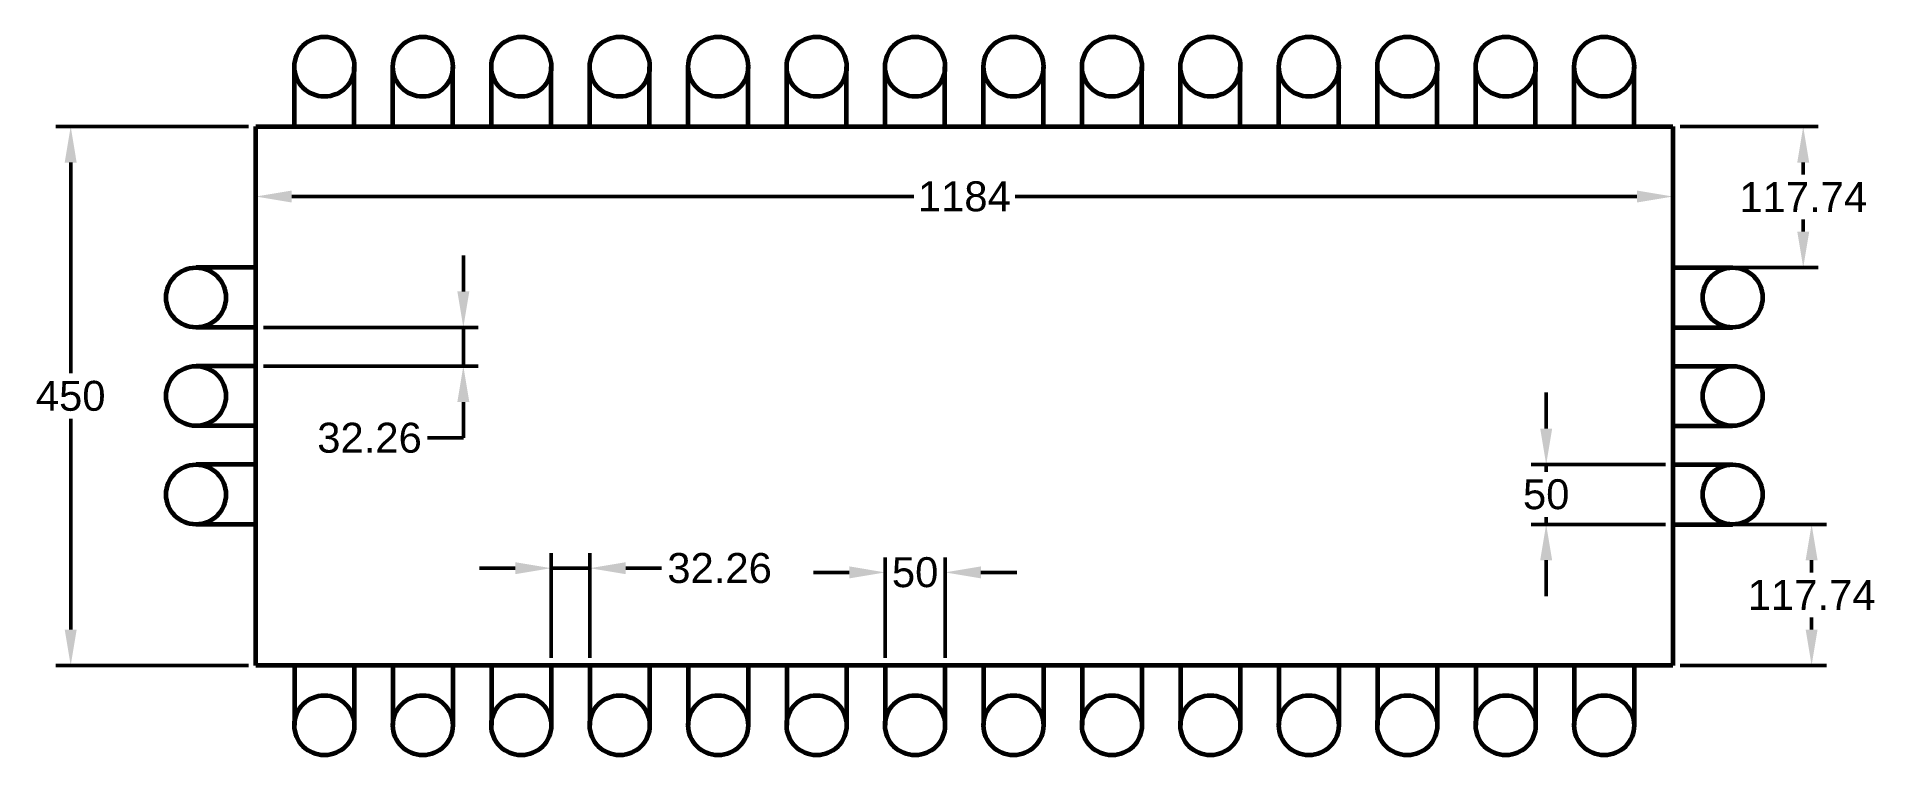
# Model space of a CAD drawing. Header units: millimetres. Extents: x 3707 to 5242, y 1346 to 1946.
import ezdxf

# ---------------------------------------------------------------- set-up
doc = ezdxf.new("R2010")
doc.units = ezdxf.units.MM
doc.layers.get('0').update_dxf_attribs({"lineweight": 60})
doc.styles.get("Standard").update_dxf_attribs({"font": 'arial.ttf'})
doc.dimstyles.new('ISO-25', dxfattribs={"dimscale": 10, "dimtxt": 2.5, "dimasz": 3, "dimexe": 1.25, "dimexo": 0.625, "dimtad": 0, "dimtih": 1, "dimtoh": 1, "dimdsep": 46, "dimtxsty": 'Standard', "dimcen": 2.5, "dimclrd": 30, "dimclre": 30, "dimclrt": 30, "dimadec": 0, "dimazin": 0, "dimtfac": 1, "dimtmove": 0, "dimatfit": 3, "dimfxl": 1, "dimlwd": 50, "dimlwe": 50, "dimarcsym": 0})

# ---------------------------------------------------------------- blocks, each defined once
blk = doc.blocks.new('*U9')
for p, q in [((-25, 37.5), (-25, -12.5)), ((25, 37.5), (25, -12.5))]:
    blk.add_line(p, q)
blk.add_circle((0, -12.5), 25)
blk = doc.blocks.new('*U10')
at = {"color": 0, "linetype": 'ByBlock', "lineweight": -2, "transparency": 16777216}
for p in [(0, 0), (82.26, 0), (164.52, 0), (246.78, 0), (329.04, 0), (411.3, 0), (493.56, 0), (575.82, 0), (658.08, 0), (740.34, 0), (822.6, 0), (904.86, 0), (987.12, 0), (1069.38, 0)]:
    blk.add_blockref('*U9', p, dxfattribs=at)
blk = doc.blocks.new('*U13')
for p, q in [((37.5, 25), (-12.5, 25)), ((37.5, -25), (-12.5, -25))]:
    blk.add_line(p, q)
blk.add_circle((-12.5, 0), 25)
blk = doc.blocks.new('*U14')
at = {"color": 0, "linetype": 'ByBlock', "lineweight": -2, "transparency": 16777216}
for p in [(0, 164.52), (0, 82.26), (0, 0)]:
    blk.add_blockref('*U13', p, dxfattribs=at)
blk = doc.blocks.new('*U16')
for p, q in [((-25, -37.5), (-25, 12.5)), ((25, -37.5), (25, 12.5))]:
    blk.add_line(p, q)
blk.add_circle((0, 12.5), 25)
blk = doc.blocks.new('*U17')
at = {"color": 0, "linetype": 'ByBlock', "lineweight": -2, "transparency": 16777216}
for p in [(0, 0), (82.26, 0), (164.52, 0), (246.78, 0), (329.04, 0), (411.3, 0), (493.56, 0), (575.82, 0), (658.08, 0), (740.34, 0), (822.6, 0), (904.86, 0), (987.12, 0), (1069.38, 0)]:
    blk.add_blockref('*U16', p, dxfattribs=at)
blk = doc.blocks.new('*U18')
for p, q in [((-37.5, 25), (12.5, 25)), ((-37.5, -25), (12.5, -25))]:
    blk.add_line(p, q)
blk.add_circle((12.5, 0), 25)
blk = doc.blocks.new('*U19')
at = {"color": 0, "linetype": 'ByBlock', "lineweight": -2, "transparency": 16777216}
for p in [(0, 164.52), (0, 82.26), (0, 0)]:
    blk.add_blockref('*U18', p, dxfattribs=at)
blk = doc.blocks.new('*D20')
at = {"color": 30, "lineweight": 50, "transparency": 16777216}
for p, q in [((3889.8, 1864.3), (3889.8, 1799.6)), ((5073.8, 1864.3), (5073.8, 1799.6)), ((3919.8, 1812.1), (4439.5, 1812.1)), ((5043.8, 1812.1), (4524.2, 1812.1))]:
    blk.add_line(p, q, dxfattribs=at)
at = {"color": 30, "transparency": 16777216}
for points in [[(3919.8, 1817.1), (3919.8, 1807.1), (3889.8, 1812.1)], [(5043.8, 1817.1), (5043.8, 1807.1), (5073.8, 1812.1)]]:
    blk.add_solid(points, dxfattribs=at)
at = {"layer": 'Defpoints', "color": 0, "transparency": 16777216}
for p in [(3889.8, 1870.5), (5073.8, 1870.5), (5073.8, 1812.1)]:
    blk.add_point(p, dxfattribs=at)
at = {"color": 30, "transparency": 16777216, "insert": (4481.8, 1812.1), "char_height": 25, "attachment_point": 5}
blk.add_mtext('1184', dxfattribs=at)
blk = doc.blocks.new('*D21')
at = {"color": 30, "lineweight": 50, "transparency": 16777216}
for p, q in [((3883.6, 1870.5), (3722.6, 1870.5)), ((3735.1, 1840.5), (3735.1, 1664.5)), ((3735.1, 1450.5), (3735.1, 1626.5)), ((3883.6, 1420.5), (3722.6, 1420.5))]:
    blk.add_line(p, q, dxfattribs=at)
at = {"color": 30, "transparency": 16777216}
for points in [[(3730.1, 1840.5), (3740.1, 1840.5), (3735.1, 1870.5)], [(3730.1, 1450.5), (3740.1, 1450.5), (3735.1, 1420.5)]]:
    blk.add_solid(points, dxfattribs=at)
at = {"layer": 'Defpoints', "color": 0, "transparency": 16777216}
for p in [(3889.8, 1870.5), (3735.1, 1420.5), (3889.8, 1420.5)]:
    blk.add_point(p, dxfattribs=at)
at = {"color": 30, "transparency": 16777216, "insert": (3735.1, 1645.5), "char_height": 25, "attachment_point": 5}
blk.add_mtext('450', dxfattribs=at)
blk = doc.blocks.new('*D22')
at = {"color": 30, "lineweight": 50, "transparency": 16777216}
for p, q in [((5080.1, 1870.5), (5195.3, 1870.5)), ((5182.8, 1840.5), (5182.8, 1830.4)), ((5182.8, 1782.8), (5182.8, 1792.8)), ((5080.1, 1752.8), (5195.3, 1752.8))]:
    blk.add_line(p, q, dxfattribs=at)
at = {"color": 30, "transparency": 16777216}
for points in [[(5177.8, 1840.5), (5187.8, 1840.5), (5182.8, 1870.5)], [(5177.8, 1782.8), (5187.8, 1782.8), (5182.8, 1752.8)]]:
    blk.add_solid(points, dxfattribs=at)
at = {"layer": 'Defpoints', "color": 0, "transparency": 16777216}
for p in [(5073.8, 1870.5), (5073.8, 1752.8), (5182.8, 1752.8)]:
    blk.add_point(p, dxfattribs=at)
at = {"color": 30, "transparency": 16777216, "insert": (5182.8, 1811.6), "char_height": 25, "attachment_point": 5}
blk.add_mtext('117.74', dxfattribs=at)
blk = doc.blocks.new('*D23')
at = {"color": 30, "lineweight": 50, "transparency": 16777216}
for p, q in [((5080.1, 1538.3), (5202.3, 1538.3)), ((5189.8, 1508.3), (5189.8, 1498.2)), ((5189.8, 1450.5), (5189.8, 1460.6)), ((5080.1, 1420.5), (5202.3, 1420.5))]:
    blk.add_line(p, q, dxfattribs=at)
at = {"color": 30, "transparency": 16777216}
for points in [[(5184.8, 1508.3), (5194.8, 1508.3), (5189.8, 1538.3)], [(5184.8, 1450.5), (5194.8, 1450.5), (5189.8, 1420.5)]]:
    blk.add_solid(points, dxfattribs=at)
at = {"layer": 'Defpoints', "color": 0, "transparency": 16777216}
for p in [(5073.8, 1538.3), (5189.8, 1538.3), (5073.8, 1420.5)]:
    blk.add_point(p, dxfattribs=at)
at = {"color": 30, "transparency": 16777216, "insert": (5189.8, 1479.4), "char_height": 25, "attachment_point": 5}
blk.add_mtext('117.74', dxfattribs=at)
blk = doc.blocks.new('*D25')
at = {"color": 30, "lineweight": 50, "transparency": 16777216}
for p, q in [((4968, 1618.3), (4968, 1648.3)), ((5067.6, 1588.3), (4955.5, 1588.3)), ((4968, 1588.3), (4968, 1582.3)), ((5067.6, 1538.3), (4955.5, 1538.3)), ((4968, 1538.3), (4968, 1544.2)), ((4968, 1508.3), (4968, 1478.3))]:
    blk.add_line(p, q, dxfattribs=at)
at = {"color": 30, "transparency": 16777216}
for points in [[(4963, 1618.3), (4973, 1618.3), (4968, 1588.3)], [(4963, 1508.3), (4973, 1508.3), (4968, 1538.3)]]:
    blk.add_solid(points, dxfattribs=at)
at = {"layer": 'Defpoints', "color": 0, "transparency": 16777216}
for p in [(5073.8, 1588.3), (4968, 1538.3), (5073.8, 1538.3)]:
    blk.add_point(p, dxfattribs=at)
at = {"color": 30, "transparency": 16777216, "insert": (4968, 1563.3), "char_height": 25, "attachment_point": 5}
blk.add_mtext('50', dxfattribs=at)
blk = doc.blocks.new('*D26')
at = {"color": 30, "lineweight": 50, "transparency": 16777216}
for p, q in [((4415.7, 1426.8), (4415.7, 1510.7)), ((4465.7, 1426.8), (4465.7, 1510.7)), ((4385.7, 1498.2), (4355.7, 1498.2)), ((4415.7, 1498.2), (4416.5, 1498.2)), ((4465.7, 1498.2), (4464.8, 1498.2)), ((4495.7, 1498.2), (4525.7, 1498.2))]:
    blk.add_line(p, q, dxfattribs=at)
at = {"color": 30, "transparency": 16777216}
for points in [[(4385.7, 1503.2), (4385.7, 1493.2), (4415.7, 1498.2)], [(4495.7, 1503.2), (4495.7, 1493.2), (4465.7, 1498.2)]]:
    blk.add_solid(points, dxfattribs=at)
at = {"layer": 'Defpoints', "color": 0, "transparency": 16777216}
for p in [(4465.7, 1498.2), (4415.7, 1420.5), (4465.7, 1420.5)]:
    blk.add_point(p, dxfattribs=at)
at = {"color": 30, "transparency": 16777216, "insert": (4440.7, 1498.2), "char_height": 25, "attachment_point": 5}
blk.add_mtext('50', dxfattribs=at)
blk = doc.blocks.new('*D27')
at = {"color": 30, "lineweight": 50, "transparency": 16777216}
for p, q in [((4136.6, 1426.8), (4136.6, 1514.2)), ((4168.9, 1426.8), (4168.9, 1514.2)), ((4106.6, 1501.7), (4076.6, 1501.7)), ((4136.6, 1501.7), (4168.9, 1501.7)), ((4198.9, 1501.7), (4228.9, 1501.7))]:
    blk.add_line(p, q, dxfattribs=at)
at = {"color": 30, "transparency": 16777216}
for points in [[(4106.6, 1506.7), (4106.6, 1496.7), (4136.6, 1501.7)], [(4198.9, 1506.7), (4198.9, 1496.7), (4168.9, 1501.7)]]:
    blk.add_solid(points, dxfattribs=at)
at = {"layer": 'Defpoints', "color": 0, "transparency": 16777216}
for p in [(4168.9, 1501.7), (4136.6, 1420.5), (4168.9, 1420.5)]:
    blk.add_point(p, dxfattribs=at)
at = {"color": 30, "transparency": 16777216, "insert": (4277.3, 1501.7), "char_height": 25, "attachment_point": 5}
blk.add_mtext('32.26', dxfattribs=at)
blk = doc.blocks.new('*D28')
at = {"color": 30, "lineweight": 50, "transparency": 16777216}
for p, q in [((4063.2, 1732.8), (4063.2, 1762.8)), ((3896.1, 1702.8), (4075.7, 1702.8)), ((4063.2, 1702.8), (4063.2, 1670.5)), ((3896.1, 1670.5), (4075.7, 1670.5)), ((4063.2, 1640.5), (4063.2, 1610.5)), ((4063.2, 1610.5), (4033.2, 1610.5))]:
    blk.add_line(p, q, dxfattribs=at)
at = {"color": 30, "transparency": 16777216}
for points in [[(4058.2, 1732.8), (4068.2, 1732.8), (4063.2, 1702.8)], [(4058.2, 1640.5), (4068.2, 1640.5), (4063.2, 1670.5)]]:
    blk.add_solid(points, dxfattribs=at)
at = {"layer": 'Defpoints', "color": 0, "transparency": 16777216}
for p in [(3889.8, 1702.8), (3889.8, 1670.5), (4063.2, 1670.5)]:
    blk.add_point(p, dxfattribs=at)
at = {"color": 30, "transparency": 16777216, "insert": (3984.8, 1610.5), "char_height": 25, "attachment_point": 5}
blk.add_mtext('32.26', dxfattribs=at)

msp = doc.modelspace()

# ---------------------------------------------------------------- linework, layer by layer
for p, q in [((3889.83, 1420.512), (3889.83, 1870.512)), ((3889.83, 1870.512), (5073.83, 1870.512)), ((5073.83, 1870.512), (5073.83, 1420.512)), ((5073.83, 1420.512), (3889.83, 1420.512))]:
    msp.add_line(p, q)

# ---------------------------------------------------------------- block references
for name, p in [('*U17', (3947.09, 1908.012)), ('*U14', (3852.33, 1563.252)), ('*U19', (5111.33, 1563.252)), ('*U10', (3947.09, 1383.012))]:
    msp.add_blockref(name, p)

# ---------------------------------------------------------------- dimensions: what is measured, and where the dimension line sits
for base, p1, p2, picture, middle in [((3735.138, 1420.512), (3889.83, 1870.512), (3889.83, 1420.512), '*D21', (3735.138, 1645.512)), ((5182.773, 1752.772), (5073.83, 1870.512), (5073.83, 1752.772), '*D22', (5182.773, 1811.642))]:
    dim = msp.add_linear_dim(base=base, p1=p1, p2=p2, angle=90, dimstyle='ISO-25')
    dim.commit()
    dim.dimension.update_dxf_attribs({"geometry": picture, "text_midpoint": middle})
for base, p1, p2, picture, middle in [((5073.83, 1812.14), (3889.83, 1870.512), (5073.83, 1870.512), '*D20', (4481.83, 1812.14)), ((4168.87, 1501.707), (4136.61, 1420.512), (4168.87, 1420.512), '*D27', (4277.284, 1501.707)), ((4465.65, 1498.219), (4415.65, 1420.512), (4465.65, 1420.512), '*D26', (4440.65, 1498.219))]:
    dim = msp.add_linear_dim(base=base, p1=p1, p2=p2, dimstyle='ISO-25')
    dim.commit()
    dim.dimension.update_dxf_attribs({"geometry": picture, "text_midpoint": middle})
for base, p1, p2, picture, middle in [((4063.23, 1670.512), (3889.83, 1702.772), (3889.83, 1670.512), '*D28', (3984.816, 1610.512)), ((4967.985, 1538.252), (5073.83, 1588.252), (5073.83, 1538.252), '*D25', (4967.985, 1563.252)), ((5189.758, 1538.252), (5073.83, 1420.512), (5073.83, 1538.252), '*D23', (5189.758, 1479.382))]:
    dim = msp.add_linear_dim(base=base, p1=p1, p2=p2, angle=90, dimstyle='ISO-25')
    dim.commit()
    dim.dimension.update_dxf_attribs({"geometry": picture, "text_midpoint": middle, "dimtype": 160})

doc.saveas('drawing.dxf')
